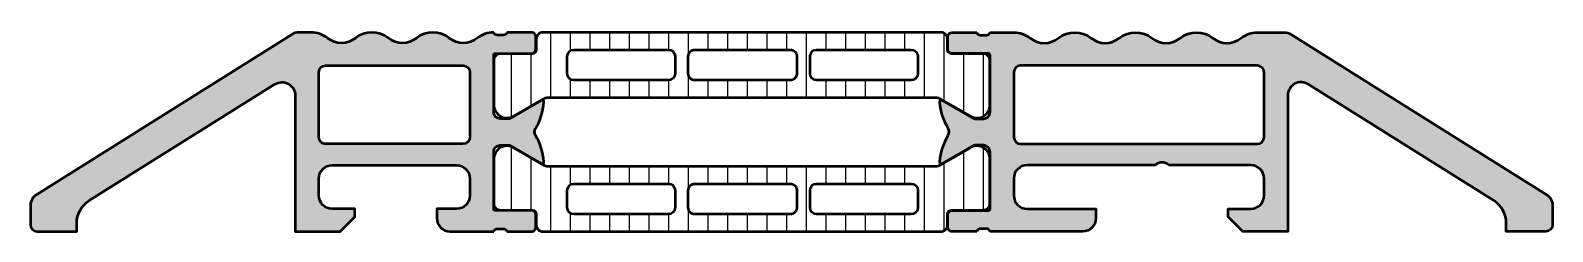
# Model space of a CAD drawing. Extents: x -20 to 95, y 0 to 15.
import ezdxf

# ---------------------------------------------------------------- set-up
doc = ezdxf.new("R2010")
doc.units = 0
for name, color, linetype, lineweight in [('0S-Alu contour', 7, 'Continuous', 50), ('0S-Alu hatch', 252, 'Continuous', 25), ('0S-Plastic contour', 254, 'Continuous', 50), ('0S-Plastic hatch', 253, 'Continuous', 25)]:
    doc.layers.add(name, color=color, linetype=linetype, lineweight=lineweight)
pattern_1 = [(90, (0, 0), (-1.4859, 0), [])]

# ---------------------------------------------------------------- blocks, each defined once
blk = doc.blocks.new('381760__D4DF0432_461B_488A_A251_454434E28B03_')
at = {"layer": '0S-Alu hatch'}
h = blk.add_hatch(color=256, dxfattribs=at)
edge = h.paths.add_edge_path()
edge.add_arc((0.2867453857588217, 13.99999999999999), 1.000000000000008, 90.00000000000134, 122.0000000000012)
edge.add_line((-0.2431738784744065, 14.84804809615641), (-19.5299192642332, 2.796352006517109))
edge.add_arc((-19.00000000000001, 1.948303910360682), 0.9999999999999907, 121.999999999999, 180)
edge.add_line((-20, 1.948303910360682), (-19.99999999999999, 0.5000000000000014))
edge.add_arc((-19.49999999999999, 0.4999999999999976), 0.4999999999999965, 180, 269.9999999999996)
edge.add_line((-19.5, 1.1e-15), (-16.5, 0))
edge.add_line((-16.5, 0), (-16.5, 0.633091582185323))
edge.add_ellipse((-14.49999999999997, 0.6330915821853127), major_axis=(-2.000000000000023, 0), ratio=1, start_angle=302.0000000000002, end_angle=360, ccw=False)
edge.add_line((-15.5598385284664, 2.329187774498179), (-1.529919264233196, 11.09605433247976))
edge.add_ellipse((-0.9999999999999953, 10.24800623632333), major_axis=(-0.999999999999996, 0), ratio=1, start_angle=180, end_angle=301.9999999999999, ccw=False)
edge.add_line((1e-15, 10.24800623632333), (0, 0))
edge.add_line((0, 0), (3.399999999999999, 1.7e-15))
edge.add_line((3.399999999999999, 1.7e-15), (4.499999999999997, 1.099999999999998))
edge.add_line((4.499999999999997, 1.099999999999998), (4.499999999999996, 1.699999999999999))
edge.add_line((4.499999999999996, 1.699999999999999), (2.799999999999997, 1.699999999999999))
edge.add_ellipse((2.799999999999997, 2.7), major_axis=(-1.000000000000001, 0), ratio=1, start_angle=0, end_angle=90, ccw=False)
edge.add_line((1.799999999999996, 2.699999999999999), (1.799999999999998, 4.000000000000001))
edge.add_ellipse((2.799999999999998, 3.999999999999999), major_axis=(-1, 0), ratio=1, start_angle=269.99999999999994, end_angle=360, ccw=False)
edge.add_line((2.799999999999999, 4.999999999999998), (12.19999999999999, 4.999999999999999))
edge.add_ellipse((12.2, 3.999999999999996), major_axis=(-1.000000000000003, 0), ratio=1, start_angle=180, end_angle=270.0000000000002, ccw=False)
edge.add_line((13.2, 3.999999999999998), (13.19999999999999, 2.699999999999999))
edge.add_ellipse((12.19999999999999, 2.699999999999997), major_axis=(-0.9999999999999982, 0), ratio=1, start_angle=90.00000000000028, end_angle=180, ccw=False)
edge.add_line((12.2, 1.699999999999999), (10.7, 1.699999999999999))
edge.add_line((10.7, 1.699999999999999), (10.69999999999999, 1.000000000000001))
edge.add_arc((11.69999999999999, 1), 1, 180, 269.9999999999999)
edge.add_line((11.69999999999999, 4e-16), (15, 0))
edge.add_ellipse((15.26752059199311, -0.0788364465430434), major_axis=(-0.2788950563274344, 0), ratio=1, start_angle=268.83541062590234, end_angle=343.58012358050786, ccw=False)
edge.add_line((15.27318899999149, 0.2000010000000039), (15.72678299999149, 0.2000010000000037))
edge.add_ellipse((15.73244365946855, -0.0788670956431644), major_axis=(-0.2789255417371495, 0), ratio=1, start_angle=196.4245945553547, end_angle=271.16287007288645, ccw=False)
edge.add_line((15.99998699999149, 3.2e-15), (17.879998, 3e-15))
edge.add_arc((17.879998, 0.3000000000000059), 0.3000000000000029, 270, 360)
edge.add_line((18.179998, 0.3000000000000046), (18.179998, 1.279974319042789))
edge.add_arc((17.87999800000001, 1.279974319042789), 0.2999999999999971, 0, 90.00000000000067)
edge.add_line((17.879998, 1.579974319042786), (15.12, 1.57997431904279))
edge.add_ellipse((15.12, 1.699974319042791), major_axis=(-0.120000000000001, 0), ratio=1, start_angle=0, end_angle=89.9999999999992, ccw=False)
edge.add_line((15, 1.699974319042791), (15, 5.999999999999999))
edge.add_ellipse((15.5, 6), major_axis=(-0.4999999999999983, 0), ratio=1, start_angle=269.99999999999983, end_angle=360, ccw=False)
edge.add_line((15.5, 6.5), (16.19999999999999, 6.499999999999998))
edge.add_line((16.19999999999999, 6.499999999999998), (18.58822248759348, 5.121279662888746))
edge.add_arc((18.66188021535171, 5.238119784648302), 0.138119784648303, 237.7720668596307, 365.622577550794)
edge.add_arc((13.82339113815221, 4.761776758826178), 5, 5.622577550793782, 29.85843826048281)
edge.add_ellipse((18.59331078962386, 7.500000000000002), major_axis=(-0.4999999999999929, 0), ratio=1, start_angle=-29.85843826048142, end_angle=29.858438260483126, ccw=False)
edge.add_arc((13.82339113815218, 10.23822324117382), 5.000000000000022, 330.1415617395173, 354.3774224492063)
edge.add_arc((18.6618802153517, 9.761880215351697), 0.1381197846483016, 354.3774224492086, 482.2279331403747)
edge.add_line((18.58822248759346, 9.878720337111245), (16.19999999999999, 8.5))
edge.add_line((16.19999999999999, 8.5), (15.5, 8.5))
edge.add_ellipse((15.5, 9.000000000000002), major_axis=(-0.5000000000000018, 0), ratio=1, start_angle=0, end_angle=90.00000000000023, ccw=False)
edge.add_line((15, 9.000000000000002), (15, 13.30002568095721))
edge.add_ellipse((15.11999999999999, 13.30002568095721), major_axis=(-0.1199999999999957, 0), ratio=1, start_angle=269.9999999999983, end_angle=360, ccw=False)
edge.add_line((15.12, 13.4200256809572), (17.879998, 13.42002568095721))
edge.add_arc((17.879998, 13.72002568095721), 0.3000000000000007, 270.0000000000007, 360)
edge.add_line((18.179998, 13.72002568095721), (18.179998, 14.69999999999999))
edge.add_arc((17.879998, 14.69999999999999), 0.3000000000000007, 0, 90)
edge.add_line((17.879998, 15), (15.99998699999148, 14.99999999999999))
edge.add_ellipse((15.73244365946855, 15.07886709564315), major_axis=(-0.2789255417371411, 0), ratio=1, start_angle=88.83712992711293, end_angle=163.5754054446458, ccw=False)
edge.add_line((15.72678299999149, 14.799999), (15.27318899999149, 14.799999))
edge.add_ellipse((15.26752059199311, 15.07883644654305), major_axis=(-0.2788950563274398, 0), ratio=1, start_angle=16.419876419493278, end_angle=91.16458937409908, ccw=False)
edge.add_arc((15, 12.99999999999999), 2.000000000000007, 90.00000000000018, 128.3580160516215)
edge.add_ellipse((12.69999999999999, 15.90624999999998), major_axis=(-1.706249999999987, 0), ratio=1, start_angle=51.641983948378424, end_angle=128.3580160516215, ccw=False)
edge.add_arc((10.4, 13), 1.999999999999998, 51.6419839483785, 128.3580160516214)
edge.add_ellipse((8.099999999999996, 15.90625), major_axis=(-1.706249999999998, 0), ratio=1, start_angle=51.64198394837871, end_angle=128.3580160516216, ccw=False)
edge.add_arc((5.799999999999999, 13), 1.999999999999999, 51.64198394837852, 128.3580160516214)
edge.add_ellipse((3.499999999999997, 15.90625), major_axis=(-1.70625, 0), ratio=1, start_angle=51.64198394837871, end_angle=128.3580160516216, ccw=False)
edge.add_arc((1.199999999999997, 13.00000000000002), 1.999999999999982, 51.64198394837807, 89.99999999999959)
edge.add_line((1.200000000000011, 15), (0.2867453857587985, 15))
edge = h.paths.add_edge_path()
edge.add_ellipse((2.299999999999998, 12.00000000000001), major_axis=(-0.5, 0), ratio=1, start_angle=270.00000000000006, end_angle=360, ccw=False)
edge.add_line((2.299999999999998, 12.50000000000001), (12.7, 12.5))
edge.add_ellipse((12.7, 12), major_axis=(-0.5000000000000036, 0), ratio=1, start_angle=180, end_angle=269.99999999999983, ccw=False)
edge.add_line((13.2, 11.99999999999999), (13.2, 7.100000000000003))
edge.add_ellipse((12.7, 7.100000000000002), major_axis=(-0.5000000000000009, 0), ratio=1, start_angle=90.00000000000023, end_angle=180, ccw=False)
edge.add_line((12.7, 6.600000000000001), (2.300000000000002, 6.6))
edge.add_ellipse((2.3, 7.100000000000003), major_axis=(-0.5000000000000029, 0), ratio=1, start_angle=0, end_angle=90.00000000000023, ccw=False)
edge.add_line((1.799999999999997, 7.100000000000001), (1.799999999999998, 12.00000000000001))
at = {"layer": '0S-Alu contour', "color": 7}
for points in [[(1.200000000000011, 15), (0.2867453857587984, 15)], [(17.879998, 15), (15.99998699999148, 14.99999999999999)], [(-0.2431738784744065, 14.84804809615641), (-19.5299192642332, 2.796352006517109)], [(15.72678299999149, 14.799999), (15.27318899999149, 14.799999)], [(18.179998, 13.72002568095721), (18.179998, 14.69999999999999)], [(15, 9.000000000000002), (15, 13.30002568095721)], [(15.12, 13.4200256809572), (17.879998, 13.42002568095721)], [(1.799999999999997, 7.100000000000001), (1.799999999999998, 12.00000000000001)], [(2.299999999999998, 12.50000000000001), (12.7, 12.5)], [(13.2, 11.99999999999999), (13.2, 7.100000000000003)], [(-15.5598385284664, 2.329187774498179), (-1.529919264233196, 11.09605433247976)], [(1e-15, 10.24800623632333), (0, 0), (3.399999999999999, 1.7e-15), (4.499999999999997, 1.099999999999998), (4.499999999999996, 1.699999999999999), (2.799999999999997, 1.699999999999999)], [(18.58822248759346, 9.878720337111245), (16.19999999999999, 8.5), (15.5, 8.5)], [(12.7, 6.600000000000001), (2.300000000000002, 6.6)], [(15, 1.699974319042791), (15, 5.999999999999999)], [(15.5, 6.5), (16.19999999999999, 6.499999999999998), (18.58822248759348, 5.121279662888746)], [(2.799999999999999, 4.999999999999998), (12.19999999999999, 4.999999999999999)], [(1.799999999999996, 2.699999999999999), (1.799999999999998, 4.000000000000001)], [(13.2, 3.999999999999998), (13.19999999999999, 2.699999999999999)], [(-20, 1.948303910360682), (-19.99999999999999, 0.5000000000000014)], [(12.2, 1.699999999999999), (10.7, 1.699999999999999), (10.69999999999999, 1.000000000000001)], [(17.879998, 1.579974319042786), (15.12, 1.57997431904279)], [(18.179998, 0.3000000000000046), (18.179998, 1.279974319042789)], [(-19.5, 1.1e-15), (-16.5, 0), (-16.5, 0.633091582185323)], [(11.69999999999999, 4e-16), (15, 0)], [(15.27318899999149, 0.2000010000000039), (15.72678299999149, 0.2000010000000037)], [(15.99998699999149, 3.2e-15), (17.879998, 3e-15)]]:
    blk.add_lwpolyline(points, dxfattribs=at)
for centre, radius, start, end in [((0.2867453857588217, 13.99999999999999), 1.000000000000008, 90.00000000000134, 122.0000000000012), ((1.199999999999997, 13.00000000000002), 1.999999999999982, 51.64198394837807, 89.99999999999959), ((5.799999999999999, 13), 1.999999999999999, 51.64198394837852, 128.3580160516214), ((10.4, 13), 1.999999999999998, 51.6419839483785, 128.3580160516214), ((15, 12.99999999999999), 2.000000000000007, 90.00000000000018, 128.3580160516215), ((17.879998, 14.69999999999999), 0.3000000000000007, 0, 90), ((17.879998, 13.72002568095721), 0.3000000000000007, 270.0000000000007, 0), ((13.82339113815218, 10.23822324117382), 5.000000000000022, 330.1415617395173, 354.3774224492063), ((18.6618802153517, 9.761880215351697), 0.1381197846483016, 354.3774224492086, 122.2279331403748), ((13.82339113815221, 4.761776758826178), 5, 5.622577550793782, 29.85843826048281), ((18.66188021535171, 5.238119784648302), 0.138119784648303, 237.7720668596307, 5.622577550793977), ((-19.00000000000001, 1.948303910360682), 0.9999999999999907, 121.999999999999, 180), ((17.87999800000001, 1.279974319042789), 0.2999999999999971, 0, 90.00000000000067), ((-19.49999999999999, 0.4999999999999976), 0.4999999999999965, 180, 269.9999999999996), ((11.69999999999999, 1), 1, 180, 269.9999999999999), ((17.879998, 0.3000000000000059), 0.3000000000000029, 270, 0)]:
    blk.add_arc(centre, radius, start, end, dxfattribs=at)
at = {"layer": '0S-Alu contour', "color": 7, "extrusion": (0, 0, -1)}
for centre, radius, start, end in [((-15.26752059199311, 15.07883644654305), 0.2788950563274398, 268.8354106259009, 343.5801235805067), ((-15.73244365946855, 15.07886709564315), 0.2789255417371411, 196.4245945553543, 271.1628700728872), ((-3.499999999999997, 15.90625), 1.70625, 231.6419839483784, 308.3580160516214), ((-8.099999999999996, 15.90625), 1.706249999999998, 231.6419839483784, 308.3580160516214), ((-12.69999999999999, 15.90624999999998), 1.706249999999987, 231.6419839483785, 308.3580160516216), ((-15.11999999999999, 13.30002568095721), 0.1199999999999957, 0, 90.0000000000017), ((-2.299999999999998, 12.00000000000001), 0.5, 0, 89.99999999999994), ((-12.7, 12), 0.5000000000000036, 90.00000000000018, 180), ((0.9999999999999953, 10.24800623632333), 0.999999999999996, 58.00000000000011, 180), ((-15.5, 9.000000000000002), 0.5000000000000018, 269.9999999999998, 0), ((-2.3, 7.100000000000003), 0.5000000000000029, 269.9999999999998, 0), ((-12.7, 7.100000000000002), 0.5000000000000009, 180, 269.9999999999998), ((-18.59331078962386, 7.500000000000002), 0.4999999999999929, 330.1415617395169, 29.85843826048143), ((-15.5, 6), 0.4999999999999983, 0, 90.00000000000018), ((-2.799999999999998, 3.999999999999999), 1, 0, 90.00000000000007), ((-12.2, 3.999999999999996), 1.000000000000003, 89.9999999999998, 180), ((14.49999999999997, 0.6330915821853127), 2.000000000000023, 0, 57.99999999999978), ((-2.799999999999997, 2.7), 1.000000000000001, 270, 0), ((-12.19999999999999, 2.699999999999997), 0.9999999999999982, 180, 269.9999999999997), ((-15.12, 1.699974319042791), 0.120000000000001, 270.0000000000008, 0), ((-15.26752059199311, -0.0788364465430434), 0.2788950563274344, 16.41987641949214, 91.16458937409767), ((-15.73244365946855, -0.0788670956431644), 0.2789255417371495, 88.83712992711355, 163.5754054446453)]:
    blk.add_arc(centre, radius, start, end, dxfattribs=at)
blk = doc.blocks.new('381760__5E5EEC85_8902_4906_8A69_69208DC67251_')
at = {"layer": '0S-Alu hatch'}
h = blk.add_hatch(color=256, dxfattribs=at)
edge = h.paths.add_edge_path()
edge.add_line((75.2431738784744, 14.84804809615642), (94.52991926423321, 2.796352006517111))
edge.add_ellipse((93.99999999999993, 1.948303910360655), major_axis=(-1.000000000000067, 0), ratio=1, start_angle=180, end_angle=237.999999999997, ccw=False)
edge.add_line((95, 1.948303910360695), (94.99999999999999, 0.5000000000000027))
edge.add_ellipse((94.49999999999999, 0.5000000000000061), major_axis=(-0.5, 0), ratio=1, start_angle=90.00000000000159, end_angle=180, ccw=False)
edge.add_line((94.50000000000001, 0), (91.5, 0))
edge.add_line((91.5, 0), (91.5, 0.633091582185309))
edge.add_arc((89.49999999999997, 0.6330915821853051), 2.000000000000031, 0, 57.99999999999993)
edge.add_line((90.5598385284664, 2.329187774498183), (76.5299192642332, 11.09605433247976))
edge.add_arc((76, 10.24800623632334), 0.9999999999999939, 58.00000000000011, 180)
edge.add_line((75, 10.24800623632334), (75, 0))
edge.add_line((75, 0), (71.6, 1.7e-15))
edge.add_line((71.6, 1.7e-15), (70.5, 1.099999999999996))
edge.add_line((70.5, 1.099999999999996), (70.5, 1.699999999999999))
edge.add_line((70.5, 1.699999999999999), (72.2, 1.699999999999998))
edge.add_arc((72.2, 2.699999999999998), 0.9999999999999996, 270, 360)
edge.add_line((73.2, 2.699999999999998), (73.2, 4.000000000000001))
edge.add_arc((72.2, 3.999999999999997), 1.000000000000002, 0, 90)
edge.add_line((72.2, 5), (66, 5))
edge.add_arc((65.5, 4.475000000000003), 0.7249999999999984, 46.39718102729625, 133.6028189727037)
edge.add_line((65, 5), (55.3, 5.000000000000003))
edge.add_arc((55.3, 4.000000000000009), 0.9999999999999964, 90, 180)
edge.add_line((54.29999999999999, 4.000000000000009), (54.3, 2.699999999999989))
edge.add_arc((55.3, 2.699999999999994), 0.9999999999999927, 180, 270)
edge.add_line((55.3, 1.700000000000002), (60.5, 1.700000000000001))
edge.add_line((60.5, 1.700000000000001), (60.5, 1.000000000000004))
edge.add_ellipse((59.5, 1.000000000000005), major_axis=(-1, 0), ratio=1, start_angle=90, end_angle=180, ccw=False)
edge.add_line((59.5, 2.4e-15), (52.50000000000001, 2.8e-15))
edge.add_arc((52.23247940800689, -0.0788364465430441), 0.2788950563274378, 16.41987641949239, 91.1645893740984)
edge.add_line((52.22681100000851, 0.2000010000000066), (51.7732170000085, 0.2000010000000067))
edge.add_arc((51.76755634053144, -0.0788670956431565), 0.2789255417371461, 88.83712992711354, 163.5754054446456)
edge.add_line((51.50001300000851, 7.6e-15), (49.62000200000002, 6.9e-15))
edge.add_ellipse((49.620002, 0.3000000000000186), major_axis=(-0.3000000000000116, 0), ratio=1, start_angle=0, end_angle=90.00000000000267, ccw=False)
edge.add_line((49.32000199999999, 0.3000000000000187), (49.320002, 1.279974319042798))
edge.add_ellipse((49.62000200000001, 1.279974319042789), major_axis=(-0.3000000000000043, 0), ratio=1, start_angle=270.00000000000273, end_angle=360, ccw=False)
edge.add_line((49.62000199999999, 1.579974319042793), (52.37999999999999, 1.579974319042793))
edge.add_arc((52.37999999999999, 1.699974319042795), 0.120000000000001, 270, 360)
edge.add_line((52.5, 1.699974319042795), (52.5, 5.999999999999991))
edge.add_arc((52, 5.999999999999999), 0.5000000000000036, 0, 90)
edge.add_line((52, 6.500000000000002), (51.30000000000001, 6.499999999999998))
edge.add_line((51.30000000000001, 6.499999999999998), (48.91177751240652, 5.121279662888751))
edge.add_ellipse((48.83811978464829, 5.238119784648302), major_axis=(-0.1381197846482985, 0), ratio=1, start_angle=-5.622577550795313, end_angle=122.22793314037051, ccw=False)
edge.add_ellipse((53.67660886184747, 4.76177675882625), major_axis=(-4.999999999999669, 0), ratio=1, start_angle=330.14156173951676, end_angle=354.3774224492066, ccw=False)
edge.add_arc((48.9066892103761, 7.499999999999973), 0.50000000000004, 330.1415617395154, 389.8584382604814)
edge.add_ellipse((53.67660886184788, 10.23822324117386), major_axis=(-5.000000000000101, 0), ratio=1, start_angle=5.622577550794006, end_angle=29.8584382604829, ccw=False)
edge.add_ellipse((48.8381197846483, 9.761880215351692), major_axis=(-0.1381197846483145, 0), ratio=1, start_angle=-122.22793314037318, end_angle=5.62257755078582, ccw=False)
edge.add_line((48.91177751240654, 9.87872033711125), (51.29999999999999, 8.500000000000005))
edge.add_line((51.29999999999999, 8.500000000000005), (52, 8.500000000000005))
edge.add_arc((52.00000000000001, 9.000000000000007), 0.5, 269.9999999999992, 360)
edge.add_line((52.5, 9.000000000000007), (52.5, 13.30002568095721))
edge.add_arc((52.37999999999999, 13.30002568095721), 0.1200000000000045, 0, 90)
edge.add_line((52.37999999999999, 13.42002568095721), (49.620002, 13.42002568095721))
edge.add_ellipse((49.620002, 13.72002568095721), major_axis=(-0.3000000000000043, 0), ratio=1, start_angle=0, end_angle=90, ccw=False)
edge.add_line((49.320002, 13.72002568095721), (49.320002, 14.7))
edge.add_ellipse((49.62000200000001, 14.7), major_axis=(-0.3000000000000043, 0), ratio=1, start_angle=270.0000000000041, end_angle=360, ccw=False)
edge.add_line((49.62000199999998, 15), (51.50001300000851, 15))
edge.add_arc((51.76755634053144, 15.07886709564317), 0.2789255417371505, 196.4245945553549, 271.1628700728864)
edge.add_line((51.7732170000085, 14.799999), (52.2268110000085, 14.799999))
edge.add_arc((52.23247940800688, 15.07883644654305), 0.2788950563274378, 268.8354106259016, 343.5801235805079)
edge.add_line((52.5, 15.00000000000001), (54.29999999999999, 14.99999999999999))
edge.add_ellipse((54.29999999999999, 13.00000000000002), major_axis=(-1.999999999999973, 0), ratio=1, start_angle=231.6419839483785, end_angle=270, ccw=False)
edge.add_arc((56.59999999999998, 15.90625), 1.70625, 231.6419839483786, 308.3580160516216)
edge.add_ellipse((58.89999999999998, 12.99999999999999), major_axis=(-2.000000000000008, 0), ratio=1, start_angle=231.6419839483786, end_angle=308.35801605162123, ccw=False)
edge.add_arc((61.19999999999999, 15.90624999999999), 1.706249999999994, 231.6419839483785, 308.3580160516215)
edge.add_ellipse((63.49999999999998, 13), major_axis=(-2, 0), ratio=1, start_angle=231.6419839483786, end_angle=308.3580160516214, ccw=False)
edge.add_arc((65.79999999999998, 15.90624999999999), 1.706249999999995, 231.6419839483785, 308.3580160516214)
edge.add_ellipse((68.1, 12.99999999999998), major_axis=(-2.000000000000017, 0), ratio=1, start_angle=231.6419839483789, end_angle=308.3580160516216, ccw=False)
edge.add_arc((70.39999999999999, 15.90625), 1.706249999999996, 231.6419839483785, 308.3580160516214)
edge.add_ellipse((72.69999999999997, 13.00000000000004), major_axis=(-1.999999999999953, 0), ratio=1, start_angle=270, end_angle=308.358016051622, ccw=False)
edge.add_line((72.69999999999997, 15), (74.7132546142412, 15))
edge.add_ellipse((74.71325461424118, 13.99999999999999), major_axis=(-1.000000000000003, 0), ratio=1, start_angle=237.9999999999995, end_angle=269.9999999999992, ccw=False)
edge = h.paths.add_edge_path()
edge.add_arc((72.7, 12), 0.5000000000000018, 0, 90)
edge.add_line((72.7, 12.50000000000001), (54.8, 12.5))
edge.add_arc((54.80000000000001, 11.99999999999999), 0.5000000000000071, 90.00000000000081, 180)
edge.add_line((54.29999999999999, 11.99999999999999), (54.30000000000001, 7.100000000000006))
edge.add_arc((54.80000000000001, 7.100000000000006), 0.5000000000000036, 180, 269.9999999999984)
edge.add_line((54.8, 6.600000000000003), (72.7, 6.599999999999999))
edge.add_arc((72.7, 7.099999999999998), 0.4999999999999987, 270, 360)
edge.add_line((73.2, 7.099999999999999), (73.2, 12))
at = {"layer": '0S-Alu contour', "color": 7}
for points in [[(49.62000199999998, 15), (51.50001300000851, 15)], [(52.5, 15.00000000000001), (54.29999999999999, 14.99999999999999)], [(72.69999999999997, 15), (74.7132546142412, 15)], [(49.320002, 13.72002568095721), (49.320002, 14.7)], [(51.7732170000085, 14.799999), (52.2268110000085, 14.799999)], [(75.2431738784744, 14.84804809615642), (94.52991926423321, 2.796352006517111)], [(52.37999999999999, 13.42002568095721), (49.620002, 13.42002568095721)], [(52.5, 9.000000000000007), (52.5, 13.30002568095721)], [(54.29999999999999, 11.99999999999999), (54.30000000000001, 7.100000000000006)], [(72.7, 12.50000000000001), (54.8, 12.5)], [(73.2, 7.099999999999999), (73.2, 12)], [(90.5598385284664, 2.329187774498183), (76.5299192642332, 11.09605433247976)], [(48.91177751240654, 9.87872033711125), (51.29999999999999, 8.500000000000005), (52, 8.500000000000005)], [(75, 10.24800623632334), (75, 0), (71.6, 1.7e-15), (70.5, 1.099999999999996), (70.5, 1.699999999999999), (72.2, 1.699999999999998)], [(52, 6.500000000000002), (51.30000000000001, 6.499999999999998), (48.91177751240652, 5.121279662888751)], [(52.5, 1.699974319042795), (52.5, 5.999999999999992)], [(54.8, 6.600000000000003), (72.7, 6.599999999999999)], [(65, 5), (55.3, 5.000000000000003)], [(72.2, 5), (66, 5)], [(54.29999999999999, 4.000000000000009), (54.3, 2.699999999999989)], [(73.2, 2.699999999999998), (73.2, 4.000000000000001)], [(49.32000199999999, 0.3000000000000187), (49.320002, 1.279974319042798)], [(49.62000199999999, 1.579974319042793), (52.37999999999999, 1.579974319042793)], [(55.3, 1.700000000000002), (60.5, 1.700000000000001), (60.5, 1.000000000000004)], [(95, 1.948303910360695), (94.99999999999999, 0.5000000000000026)], [(51.50001300000851, 7.6e-15), (49.62000200000002, 6.9e-15)], [(52.22681100000851, 0.2000010000000066), (51.7732170000085, 0.2000010000000067)], [(59.5, 2.4e-15), (52.50000000000001, 2.8e-15)], [(94.50000000000001, 0), (91.5, 0), (91.5, 0.633091582185309)]]:
    blk.add_lwpolyline(points, dxfattribs=at)
at = {"layer": '0S-Alu contour', "color": 7, "extrusion": (0, 0, -1)}
for centre, radius, start, end in [((-49.62000200000001, 14.7), 0.3000000000000043, 0, 89.99999999999594), ((-54.29999999999999, 13.00000000000002), 1.999999999999973, 90, 128.3580160516215), ((-58.89999999999998, 12.99999999999999), 2.000000000000008, 51.64198394837877, 128.3580160516214), ((-63.49999999999998, 13), 2, 51.64198394837859, 128.3580160516214), ((-68.1, 12.99999999999998), 2.000000000000017, 51.64198394837844, 128.3580160516211), ((-72.69999999999997, 13.00000000000004), 1.999999999999953, 51.64198394837804, 90), ((-74.71325461424118, 13.99999999999999), 1.000000000000003, 90.00000000000081, 122.0000000000005), ((-49.620002, 13.72002568095721), 0.3000000000000043, 270, 0), ((-48.8381197846483, 9.761880215351692), 0.1381197846483145, 354.3774224492142, 122.2279331403733), ((-53.67660886184788, 10.23822324117386), 5.000000000000102, 330.1415617395171, 354.377422449206), ((-53.67660886184747, 4.76177675882625), 4.999999999999669, 5.622577550793392, 29.85843826048325), ((-48.83811978464829, 5.238119784648302), 0.1381197846482985, 237.7720668596295, 5.62257755079521), ((-93.99999999999993, 1.948303910360655), 1.000000000000067, 122.000000000003, 180), ((-49.62000200000001, 1.279974319042789), 0.3000000000000043, 0, 89.99999999999729), ((-49.620002, 0.3000000000000186), 0.3000000000000116, 269.9999999999973, 0), ((-59.5, 1.000000000000005), 1, 180, 270), ((-94.49999999999999, 0.5000000000000061), 0.5, 180, 269.9999999999984)]:
    blk.add_arc(centre, radius, start, end, dxfattribs=at)
at = {"layer": '0S-Alu contour', "color": 7}
for centre, radius, start, end in [((51.76755634053144, 15.07886709564317), 0.2789255417371505, 196.4245945553549, 271.1628700728864), ((52.23247940800688, 15.07883644654305), 0.2788950563274378, 268.8354106259016, 343.5801235805079), ((56.59999999999998, 15.90625), 1.70625, 231.6419839483786, 308.3580160516216), ((61.19999999999999, 15.90624999999999), 1.706249999999994, 231.6419839483785, 308.3580160516215), ((65.79999999999998, 15.90624999999999), 1.706249999999995, 231.6419839483785, 308.3580160516214), ((70.39999999999999, 15.90625), 1.706249999999996, 231.6419839483785, 308.3580160516214), ((52.37999999999999, 13.30002568095721), 0.1200000000000045, 0, 90), ((54.80000000000001, 11.99999999999999), 0.5000000000000071, 90.00000000000081, 180), ((72.7, 12), 0.5000000000000018, 0, 90), ((76, 10.24800623632334), 0.9999999999999939, 58.00000000000011, 180), ((52.00000000000001, 9.000000000000007), 0.5, 269.9999999999992, 0), ((48.9066892103761, 7.499999999999973), 0.50000000000004, 330.1415617395154, 29.85843826048141), ((54.80000000000001, 7.100000000000006), 0.5000000000000036, 180, 269.9999999999984), ((72.7, 7.099999999999998), 0.4999999999999987, 270, 0), ((52, 5.999999999999999), 0.5000000000000036, 0, 90), ((55.3, 4.000000000000009), 0.9999999999999964, 90, 180), ((65.5, 4.475000000000003), 0.7249999999999984, 46.39718102729625, 133.6028189727037), ((72.2, 3.999999999999997), 1.000000000000002, 0, 90), ((55.3, 2.699999999999994), 0.9999999999999927, 180, 270), ((72.2, 2.699999999999998), 0.9999999999999996, 270, 0), ((89.49999999999997, 0.6330915821853051), 2.000000000000031, 0, 57.99999999999993), ((52.37999999999999, 1.699974319042795), 0.120000000000001, 270, 0), ((51.76755634053144, -0.0788670956431565), 0.2789255417371461, 88.83712992711354, 163.5754054446456), ((52.23247940800689, -0.0788364465430441), 0.2788950563274378, 16.41987641949239, 91.1645893740984)]:
    blk.add_arc(centre, radius, start, end, dxfattribs=at)
blk = doc.blocks.new('244381__563E63CD_0E4A_4D7E_B9E3_F74AA72BF620___D99AD61C_C550_4E80_B015_349B19A48E1B_')
at = {"layer": '0S-Plastic hatch'}
h = blk.add_hatch(dxfattribs=at)
h.set_pattern_fill('ANSI31', color=256, scale=0.4680000000000001, angle=45, style=0)
h.set_pattern_definition(pattern_1)
edge = h.paths.add_edge_path()
edge.add_arc((18.7099943210908, 14.50000267890919), 0.4999973210979799, 89.99969301797381, 180.0003069823849)
edge.add_line((18.20999699999999, 14.49999999999686), (18.20999699999999, 13.68966866666667))
edge.add_ellipse((17.90999699999999, 13.68966866666667), major_axis=(-0.3000000000000007, 0), ratio=1, start_angle=90, end_angle=180, ccw=False)
edge.add_line((17.90999699999999, 13.38966866666666), (15.50999861706368, 13.39000061706369))
edge.add_arc((15.50999597743861, 12.89000463962507), 0.4999959774455828, 89.9996975188137, 180.0003024817733)
edge.add_line((15.00999999999999, 12.89000199999487), (15.00999999999999, 9.413460501900524))
edge.add_arc((15.99981807472284, 9.555771150891873), 0.9999960709244758, 188.1816080518995, 302.7270160998404)
edge.add_line((16.54045299999999, 8.714518501900525), (18.82410984675025, 10.03298821638714))
edge.add_ellipse((19.07410982104981, 9.599975499656765), major_axis=(-0.4999999999999979, 0), ratio=1, start_angle=270.0000599048776, end_angle=299.99999659934474, ccw=False)
edge.add_line((19.07410929828113, 10.09997549965649), (48.42835900028269, 10.09997549965648))
edge.add_ellipse((48.42835847751399, 9.599975499656678), major_axis=(-0.5000000000000796, 0), ratio=1, start_angle=240.0000034006569, end_angle=269.99994009512034, ccw=False)
edge.add_line((48.67835845181358, 10.03298821638713), (50.96201529856383, 8.714518501900518))
edge.add_arc((51.50265022384098, 9.555771150891864), 0.9999960709244655, 237.2729839001596, 351.8183919481007)
edge.add_line((52.49246829856382, 9.413460501900518), (52.49246829856383, 12.890002))
edge.add_arc((51.99247232112522, 12.89000463962507), 0.4999959774455775, 359.9996975182267, 450.0003024811866)
edge.add_line((51.99246968150013, 13.39000061706368), (49.59247129856382, 13.38966866666666))
edge.add_ellipse((49.59247129856382, 13.68966866666666), major_axis=(-0.3000000000000043, 0), ratio=1, start_angle=0, end_angle=90, ccw=False)
edge.add_line((49.29247129856382, 13.68966866666666), (49.29247129856382, 14.49999999999999))
edge.add_arc((48.79247397747302, 14.50000267890919), 0.4999973210979797, 359.9996930176151, 450.0003069820261)
edge.add_line((48.79247129856382, 14.99999999999999), (18.70999699999999, 15))
edge = h.paths.add_edge_path()
edge.add_ellipse((21.05087106263564, 13.19995148146225), major_axis=(-0.5000435613285628, 0), ratio=1, start_angle=270.0049911083112, end_angle=359.9950088916195, ccw=False)
edge.add_line((21.05082750320434, 13.69999504089355), (28.20085334777831, 13.69999504089355))
edge.add_ellipse((28.20080978834701, 13.19995148146225), major_axis=(-0.5000435613285635, 0), ratio=1, start_angle=180.0049911083805, end_angle=269.9950088916888, ccw=False)
edge.add_line((28.70085334777832, 13.19999504089355), (28.70085334777832, 11.89998626708923))
edge.add_ellipse((28.20080978834701, 11.90002982652115), major_axis=(-0.5000435613285635, 0), ratio=1, start_angle=90.00499110831117, end_angle=179.9950088916196, ccw=False)
edge.add_line((28.20085334777831, 11.39998626708984), (21.05082750320434, 11.39998626708984))
edge.add_ellipse((21.05087106263564, 11.90002982652115), major_axis=(-0.5000435613285616, 0), ratio=1, start_angle=0.004991108380522746, end_angle=89.99500889168922, ccw=False)
edge.add_line((20.55082750320434, 11.89998626708984), (20.55082750320434, 13.19999504089416))
edge = h.paths.add_edge_path()
edge.add_ellipse((37.40087780030137, 11.89993549315565), major_axis=(-0.4999492286440643, 0), ratio=1, start_angle=89.99418114485081, end_angle=180.0058188552513, ccw=False)
edge.add_line((37.40082702636718, 11.39998626708984), (30.20085334777832, 11.39998626708984))
edge.add_ellipse((30.20080257384412, 11.89993549315565), major_axis=(-0.4999492286440648, 0), ratio=1, start_angle=-0.005818855188579164, end_angle=90.0058188551493, ccw=False)
edge.add_line((29.70085334777831, 11.89998626708984), (29.70085334777831, 13.1999950408932))
edge.add_ellipse((30.20080257384412, 13.20004581482774), major_axis=(-0.4999492286440654, 0), ratio=1, start_angle=-90.00581885514919, end_angle=0.005818855251277455, ccw=False)
edge.add_line((30.20085334777832, 13.69999504089355), (37.40082702636718, 13.69999504089355))
edge.add_ellipse((37.40087780030137, 13.20004581482773), major_axis=(-0.4999492286440736, 0), ratio=1, start_angle=179.9941811448115, end_angle=270.0058188551484, ccw=False)
edge.add_line((37.90082702636718, 13.19999504089355), (37.90082702636718, 11.89998626709019))
edge = h.paths.add_edge_path()
edge.add_ellipse((39.40087058579848, 13.19995148146224), major_axis=(-0.5000435613285641, 0), ratio=1, start_angle=270.0049911083112, end_angle=359.9950088916195, ccw=False)
edge.add_line((39.40082702636718, 13.69999504089355), (46.55085144042968, 13.69999504089354))
edge.add_ellipse((46.55083911629025, 13.19998271614515), major_axis=(-0.5000123249002697, 0), ratio=1, start_angle=180.0031607625181, end_angle=269.99858779245915, ccw=False)
edge.add_line((47.05085144042969, 13.20001029968261), (47.05085144042969, 11.90000152587829))
edge.add_ellipse((46.55080788099839, 11.9000450853102), major_axis=(-0.5000435613285635, 0), ratio=1, start_angle=90.00499110830958, end_angle=179.9950088916196, ccw=False)
edge.add_line((46.55085144042968, 11.4000015258789), (39.40082702636718, 11.39998626708984))
edge.add_ellipse((39.40087058579848, 11.90002982652114), major_axis=(-0.5000435613285599, 0), ratio=1, start_angle=0.004991108380522746, end_angle=89.99500889168883, ccw=False)
edge.add_line((38.90082702636718, 11.89998626708984), (38.90082702636718, 13.19999504089415))
at = {"layer": '0S-Alu contour', "color": 7}
for points in [[(20.55082750320434, 11.89998626708984), (20.55082750320434, 13.19999504089416)], [(21.05082750320434, 13.69999504089355), (28.20085334777831, 13.69999504089355)], [(28.70085334777832, 13.19999504089355), (28.70085334777832, 11.89998626708923)], [(29.70085334777831, 11.89998626708984), (29.70085334777831, 13.1999950408932)], [(30.20085334777832, 13.69999504089355), (37.40082702636718, 13.69999504089355)], [(37.90082702636718, 13.19999504089355), (37.90082702636718, 11.89998626709019)], [(38.90082702636718, 11.89998626708984), (38.90082702636718, 13.19999504089415)], [(39.40082702636718, 13.69999504089355), (46.55085144042968, 13.69999504089354)], [(47.05085144042969, 13.20001029968261), (47.05085144042969, 11.90000152587829)], [(28.20085334777831, 11.39998626708984), (21.05082750320434, 11.39998626708984)], [(37.40082702636718, 11.39998626708984), (30.20085334777832, 11.39998626708984)], [(46.55085144042968, 11.4000015258789), (39.40082702636718, 11.39998626708984)]]:
    blk.add_lwpolyline(points, dxfattribs=at)
at = {"layer": '0S-Alu contour', "color": 7, "extrusion": (0, 0, -1)}
for centre, radius, start, end in [((-21.05087106263564, 13.19995148146225), 0.5000435613285628, 0.0049911083804904, 89.99500889168881), ((-28.20080978834701, 13.19995148146225), 0.5000435613285635, 90.00499110831119, 179.9950088916195), ((-30.20080257384412, 13.20004581482774), 0.4999492286440654, 359.9941811447487, 90.00581885514923), ((-37.40087780030137, 13.20004581482773), 0.4999492286440736, 89.99418114485161, 180.0058188551886), ((-39.40087058579848, 13.19995148146224), 0.5000435613285641, 0.0049911083804904, 89.99500889168881), ((-46.55083911629025, 13.19998271614515), 0.5000123249002697, 90.00141220754087, 179.9968392374819), ((-21.05087106263564, 11.90002982652115), 0.5000435613285616, 270.0049911083108, 359.9950088916195), ((-28.20080978834701, 11.90002982652115), 0.5000435613285635, 180.0049911083805, 269.9950088916888), ((-30.20080257384412, 11.89993549315565), 0.4999492286440648, 269.9941811448507, 0.0058188551886833), ((-37.40087780030137, 11.89993549315565), 0.4999492286440643, 179.9941811447487, 270.0058188551492), ((-39.40087058579848, 11.90002982652114), 0.5000435613285599, 270.0049911083112, 359.9950088916195), ((-46.55080788099839, 11.9000450853102), 0.5000435613285635, 180.0049911083805, 269.9950088916904)]:
    blk.add_arc(centre, radius, start, end, dxfattribs=at)
at = {"layer": '0S-Plastic contour', "color": 7}
for points in [[(48.79247129856382, 14.99999999999999), (18.70999699999999, 15)], [(18.20999699999999, 14.49999999999686), (18.20999699999999, 13.68966866666667)], [(49.29247129856382, 13.68966866666666), (49.29247129856382, 14.49999999999999)], [(15.00999999999999, 12.89000199999487), (15.00999999999999, 9.413460501900524)], [(17.90999699999999, 13.38966866666666), (15.50999861706368, 13.39000061706369)], [(51.99246968150013, 13.39000061706368), (49.59247129856382, 13.38966866666666)], [(52.49246829856382, 9.413460501900518), (52.49246829856383, 12.890002)], [(16.54045299999999, 8.714518501900525), (18.82410984675025, 10.03298821638714)], [(19.07410929828113, 10.09997549965649), (48.42835900028269, 10.09997549965648)], [(48.67835845181358, 10.03298821638713), (50.96201529856383, 8.714518501900518)]]:
    blk.add_lwpolyline(points, dxfattribs=at)
for centre, radius, start, end in [((18.7099943210908, 14.50000267890919), 0.4999973210979799, 89.99969301797381, 180.0003069823849), ((48.79247397747302, 14.50000267890919), 0.4999973210979797, 359.9996930176151, 90.00030698202619), ((15.50999597743861, 12.89000463962507), 0.4999959774455828, 89.9996975188137, 180.0003024817733), ((51.99247232112522, 12.89000463962507), 0.4999959774455775, 359.9996975182267, 90.00030248118671), ((15.99981807472284, 9.555771150891873), 0.9999960709244758, 188.1816080518995, 302.7270160998404), ((51.50265022384098, 9.555771150891864), 0.9999960709244655, 237.2729839001596, 351.8183919481007)]:
    blk.add_arc(centre, radius, start, end, dxfattribs=at)
at = {"layer": '0S-Plastic contour', "color": 7, "extrusion": (0, 0, -1)}
for centre, radius, start, end in [((-17.90999699999999, 13.68966866666667), 0.3000000000000007, 180, 270), ((-49.59247129856382, 13.68966866666666), 0.3000000000000043, 270, 0), ((-19.07410982104981, 9.599975499656765), 0.4999999999999979, 60.00000340065523, 89.99994009512237), ((-48.42835847751399, 9.599975499656678), 0.5000000000000796, 90.00005990487968, 119.9999965993431)]:
    blk.add_arc(centre, radius, start, end, dxfattribs=at)
blk = doc.blocks.new('244381__D753441C_67E5_4A06_A11F_1FD3B173ECDB___07F9D761_DB98_4EB1_8512_E0A2D48ECA9F_')
at = {"layer": '0S-Plastic hatch'}
h = blk.add_hatch(dxfattribs=at)
h.set_pattern_fill('ANSI31', color=256, scale=0.4680000000000001, angle=45, style=0)
h.set_pattern_definition(pattern_1)
edge = h.paths.add_edge_path()
edge.add_line((18.70999699999999, 5.6e-15), (48.79247129856383, 1e-16))
edge.add_arc((48.79247397747302, 0.4999973210908209), 0.4999973210979861, 269.9996930179755, 360.0003069823849)
edge.add_line((49.29247129856382, 0.5000000000031491), (49.29247129856382, 1.31033133333333))
edge.add_ellipse((49.59247129856382, 1.310331333333351), major_axis=(-0.3000000000000043, 0), ratio=1, start_angle=270, end_angle=360, ccw=False)
edge.add_line((49.59247129856382, 1.610331333333357), (51.99246968150013, 1.60999938293631))
edge.add_arc((51.99247232112521, 2.109995360374923), 0.4999959774455904, 269.9996975188141, 360.0003024817733)
edge.add_line((52.49246829856383, 2.109998000005122), (52.49246829856383, 5.58653949809947))
edge.add_arc((51.50265022384099, 5.444228849108144), 0.9999960709244589, 8.181608051898323, 122.7270160998413)
edge.add_line((50.96201529856384, 6.285481498099469), (48.67835845181359, 4.967011783612866))
edge.add_ellipse((48.42835847751422, 5.400024500342127), major_axis=(-0.4999999999989381, 0), ratio=1, start_angle=90.00005990485357, end_angle=119.9999965993895, ccw=False)
edge.add_line((48.42835900028269, 4.900024500343464), (19.07410929828113, 4.900024500343516))
edge.add_ellipse((19.07410982104375, 5.400024500327233), major_axis=(-0.4999999999839904, 0), ratio=1, start_angle=60.00000340033938, end_angle=89.9999400958169, ccw=False)
edge.add_line((18.82410984674981, 4.967011783612099), (16.54045299999999, 6.28548149809948))
edge.add_arc((15.99981807472284, 5.444228849108133), 0.9999960709244732, 57.27298390015931, 171.8183919481006)
edge.add_line((15.00999999999999, 5.58653949809948), (15.00999999999999, 2.109998000000006))
edge.add_arc((15.50999597743861, 2.109995360374931), 0.4999959774455828, 179.9996975182267, 270.0003024811861)
edge.add_line((15.50999861706368, 1.609999382936316), (17.90999699999999, 1.61033133333334))
edge.add_ellipse((17.90999699999998, 1.31033133333333), major_axis=(-0.3000000000000104, 0), ratio=1, start_angle=180, end_angle=269.99999999999795, ccw=False)
edge.add_line((18.20999699999999, 1.310331333333332), (18.20999699999999, 0.5000000000000052))
edge.add_arc((18.70999432109079, 0.4999973210908076), 0.4999973210979782, 179.999693017615, 270.0003069820266)
edge = h.paths.add_edge_path()
edge.add_ellipse((21.05087106263564, 1.800048518537749), major_axis=(-0.5000435613285593, 0), ratio=1, start_angle=0.004991108380522746, end_angle=89.99500889168962, ccw=False)
edge.add_line((20.55082750320433, 1.80000495910584), (20.55082750320434, 3.10001373291077))
edge.add_ellipse((21.05087106263564, 3.09997017347886), major_axis=(-0.5000435613285599, 0), ratio=1, start_angle=270.0049911083108, end_angle=359.9950088916195, ccw=False)
edge.add_line((21.05082750320434, 3.60001373291016), (28.20085334777831, 3.600013732910158))
edge.add_ellipse((28.20080978834702, 3.09997017347886), major_axis=(-0.5000435613285568, 0), ratio=1, start_angle=180.0049911083805, end_angle=269.99500889169, ccw=False)
edge.add_line((28.70085334777832, 3.100013732910158), (28.70085334777832, 1.800004959105861))
edge.add_ellipse((28.200809788347, 1.80004851853777), major_axis=(-0.5000435613285741, 0), ratio=1, start_angle=90.00499110831242, end_angle=179.9950088916196, ccw=False)
edge.add_line((28.20085334777831, 1.300004959106447), (21.05082750320434, 1.300004959106449))
edge = h.paths.add_edge_path()
edge.add_ellipse((30.20080257384412, 3.100064506844359), major_axis=(-0.4999492286440594, 0), ratio=1, start_angle=-90.00581885514958, end_angle=0.005818855251277455, ccw=False)
edge.add_line((30.20085334777832, 3.600013732910164), (37.40082702636718, 3.600013732910157))
edge.add_ellipse((37.4008778003014, 3.100064506844359), major_axis=(-0.4999492286440528, 0), ratio=1, start_angle=179.9941811448115, end_angle=270.0058188551525, ccw=False)
edge.add_line((37.90082702636719, 3.100013732910157), (37.90082702636719, 1.800004959106801))
edge.add_ellipse((37.40087780030137, 1.799954185172266), major_axis=(-0.4999492286440772, 0), ratio=1, start_angle=89.99418114485161, end_angle=180.0058188552513, ccw=False)
edge.add_line((37.40082702636718, 1.300004959106446), (30.20085334777832, 1.300004959106447))
edge.add_ellipse((30.20080257384414, 1.799954185172266), major_axis=(-0.4999492286440729, 0), ratio=1, start_angle=-0.005818855188579164, end_angle=90.0058188551476, ccw=False)
edge.add_line((29.70085334777831, 1.800004959106447), (29.70085334777831, 3.100013732909824))
edge = h.paths.add_edge_path()
edge.add_line((46.55085144042969, 1.300004959106444), (39.40082702636718, 1.300004959106445))
edge.add_ellipse((39.40087058579845, 1.80004851853772), major_axis=(-0.5000435613285334, 0), ratio=1, start_angle=0.004991108380522746, end_angle=89.9950088916928, ccw=False)
edge.add_line((38.90082702636718, 1.800004959106446), (38.90082702636718, 3.100013732910762))
edge.add_ellipse((39.40087058579848, 3.099970173478852), major_axis=(-0.5000435613285635, 0), ratio=1, start_angle=270.0049911083112, end_angle=359.9950088916195, ccw=False)
edge.add_line((39.40082702636718, 3.600013732910156), (46.55085144042969, 3.599998474121092))
edge.add_ellipse((46.55080788099843, 3.099954914689804), major_axis=(-0.500043561328547, 0), ratio=1, start_angle=180.0049911083805, end_angle=269.9950088916937, ccw=False)
edge.add_line((47.05085144042969, 3.099998474121093), (47.05085144042969, 1.799989700318513))
edge.add_ellipse((46.55083911629026, 1.800017283854818), major_axis=(-0.5000123249002592, 0), ratio=1, start_angle=90.00141220754011, end_angle=179.996839237482, ccw=False)
at = {"layer": '0S-Alu contour', "color": 7}
for points in [[(21.05082750320434, 3.60001373291016), (28.20085334777831, 3.600013732910158)], [(30.20085334777832, 3.600013732910164), (37.40082702636718, 3.600013732910157)], [(39.40082702636718, 3.600013732910156), (46.55085144042969, 3.599998474121092)], [(20.55082750320433, 1.80000495910584), (20.55082750320434, 3.10001373291077)], [(28.70085334777832, 3.100013732910158), (28.70085334777832, 1.800004959105861)], [(29.70085334777831, 1.800004959106447), (29.70085334777831, 3.100013732909824)], [(37.90082702636719, 3.100013732910157), (37.90082702636719, 1.800004959106801)], [(38.90082702636718, 1.800004959106446), (38.90082702636718, 3.100013732910762)], [(47.05085144042969, 3.099998474121093), (47.05085144042969, 1.799989700318513)], [(28.20085334777831, 1.300004959106447), (21.05082750320434, 1.300004959106449)], [(37.40082702636718, 1.300004959106446), (30.20085334777832, 1.300004959106447)], [(46.55085144042969, 1.300004959106444), (39.40082702636718, 1.300004959106445)]]:
    blk.add_lwpolyline(points, dxfattribs=at)
at = {"layer": '0S-Alu contour', "color": 7, "extrusion": (0, 0, -1)}
for centre, radius, start, end in [((-21.05087106263564, 3.09997017347886), 0.5000435613285599, 0.0049911083804904, 89.99500889168922), ((-28.20080978834702, 3.09997017347886), 0.5000435613285568, 90.00499110830997, 179.9950088916195), ((-30.20080257384412, 3.100064506844359), 0.4999492286440594, 359.9941811447487, 90.00581885514961), ((-37.4008778003014, 3.100064506844359), 0.4999492286440528, 89.99418114484754, 180.0058188551886), ((-39.40087058579848, 3.099970173478852), 0.5000435613285635, 0.0049911083804904, 89.99500889168881), ((-46.55080788099843, 3.099954914689804), 0.500043561328547, 90.00499110830629, 179.9950088916195), ((-21.05087106263564, 1.800048518537749), 0.5000435613285593, 270.0049911083104, 359.9950088916195), ((-28.200809788347, 1.80004851853777), 0.5000435613285741, 180.0049911083805, 269.9950088916876), ((-30.20080257384414, 1.799954185172266), 0.4999492286440729, 269.9941811448524, 0.0058188551886833), ((-37.40087780030137, 1.799954185172266), 0.4999492286440772, 179.9941811447487, 270.0058188551484), ((-39.40087058579845, 1.80004851853772), 0.5000435613285334, 270.0049911083072, 359.9950088916195), ((-46.55083911629026, 1.800017283854818), 0.5000123249002592, 180.0031607625181, 269.9985877924599)]:
    blk.add_arc(centre, radius, start, end, dxfattribs=at)
at = {"layer": '0S-Plastic contour', "color": 7}
for points in [[(18.82410984674981, 4.967011783612099), (16.54045299999999, 6.28548149809948)], [(50.96201529856384, 6.285481498099469), (48.67835845181359, 4.967011783612866)], [(15.00999999999999, 5.58653949809948), (15.00999999999999, 2.109998000000006)], [(48.42835900028269, 4.900024500343464), (19.07410929828113, 4.900024500343516)], [(52.49246829856383, 2.109998000005122), (52.49246829856383, 5.58653949809947)], [(15.50999861706368, 1.609999382936316), (17.90999699999999, 1.61033133333334)], [(18.20999699999999, 1.310331333333332), (18.20999699999999, 0.5000000000000052)], [(49.29247129856382, 0.5000000000031491), (49.29247129856382, 1.31033133333333)], [(49.59247129856382, 1.610331333333357), (51.99246968150013, 1.60999938293631)], [(18.70999699999999, 5.6e-15), (48.79247129856383, 1e-16)]]:
    blk.add_lwpolyline(points, dxfattribs=at)
for centre, radius, start, end in [((15.99981807472284, 5.444228849108133), 0.9999960709244732, 57.27298390015931, 171.8183919481006), ((51.50265022384099, 5.444228849108144), 0.9999960709244589, 8.181608051898323, 122.7270160998413), ((15.50999597743861, 2.109995360374931), 0.4999959774455828, 179.9996975182267, 270.0003024811861), ((51.99247232112521, 2.109995360374923), 0.4999959774455904, 269.9996975188141, 0.0003024817733149), ((18.70999432109079, 0.4999973210908076), 0.4999973210979782, 179.999693017615, 270.0003069820266), ((48.79247397747302, 0.4999973210908209), 0.4999973210979861, 269.9996930179755, 0.0003069823849455)]:
    blk.add_arc(centre, radius, start, end, dxfattribs=at)
at = {"layer": '0S-Plastic contour', "color": 7, "extrusion": (0, 0, -1)}
for centre, radius, start, end in [((-19.07410982104375, 5.400024500327233), 0.4999999999839904, 270.0000599041831, 299.9999965996606), ((-48.42835847751422, 5.400024500342127), 0.4999999999989381, 240.0000034006105, 269.9999400951464), ((-17.90999699999998, 1.31033133333333), 0.3000000000000105, 90.00000000000205, 180), ((-49.59247129856382, 1.310331333333351), 0.3000000000000043, 0, 90)]:
    blk.add_arc(centre, radius, start, end, dxfattribs=at)
blk = doc.blocks.new('381760__63EF6288_3239_4599_8116_456523F48459_')
at = {"layer": '0S-Alu contour', "color": 7}
for name in ['381760__D4DF0432_461B_488A_A251_454434E28B03_', '381760__5E5EEC85_8902_4906_8A69_69208DC67251_']:
    blk.add_blockref(name, (0, 0), dxfattribs=at)
at = {"layer": '0S-Plastic contour', "color": 7}
for name in ['244381__563E63CD_0E4A_4D7E_B9E3_F74AA72BF620___D99AD61C_C550_4E80_B015_349B19A48E1B_', '244381__D753441C_67E5_4A06_A11F_1FD3B173ECDB___07F9D761_DB98_4EB1_8512_E0A2D48ECA9F_']:
    blk.add_blockref(name, (0, 0), dxfattribs=at)

msp = doc.modelspace()

# ---------------------------------------------------------------- block references
at = {"layer": '0S-Alu contour', "color": 7}
msp.add_blockref('381760__63EF6288_3239_4599_8116_456523F48459_', (0, 0), dxfattribs=at)

doc.saveas('drawing.dxf')
